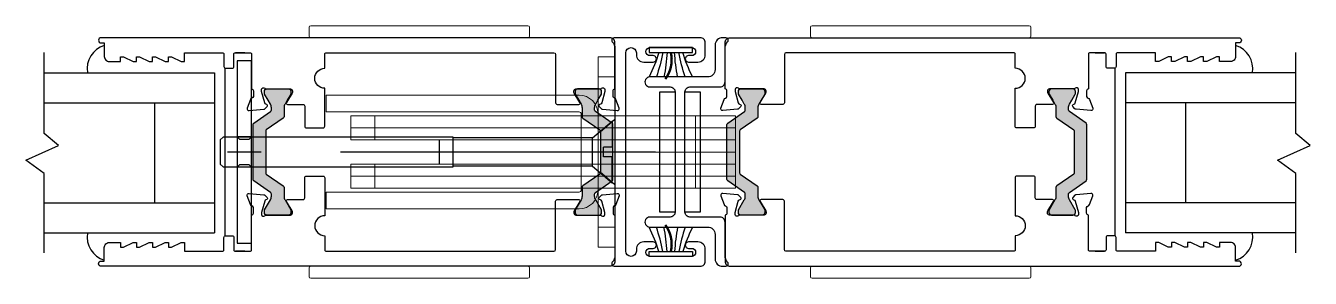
# Model space of a CAD drawing. Extents: x -26.6 to 43.3, y -2.7 to 27.6.
# Drawn here: x -14.56 to -6.55, y 18.73 to 20.3 of the extents above; entities that cross this region are included whole.
import ezdxf

# ---------------------------------------------------------------- set-up
doc = ezdxf.new("R2010")
doc.units = 0
doc.header["$LTSCALE"] = 0.25
doc.header["$MEASUREMENT"] = 0
doc.layers.get('0').update_dxf_attribs({"linetype": 'CONTINUOUS'})
for name, color, linetype in [('GLASS-VINYL', 7, 'CONTINUOUS'), ('Hardware', 7, 'CONTINUOUS'), ('SEAL', 7, 'CONTINUOUS'), ('TRACK', 7, 'CONTINUOUS'), ('VENT', 5, 'CONTINUOUS')]:
    doc.layers.add(name, color=color, linetype=linetype)
doc.styles.get("Standard").update_dxf_attribs({"font": 'simplex.shx'})

# ---------------------------------------------------------------- blocks, each defined once
blk = doc.blocks.new('*U109')
for centre, radius, start, end in [((-0.3033, 1.135), 1.112, 287.4409, 295.93254), ((-0.1898, 1.1882), 1.1598, 280.92561, 288.7507), ((-0.0309, 1.1236), 1.1018, 273.17092, 281.19691), ((-0.0309, -1.1236), 1.1018, 78.80309, 86.82908), ((-0.1898, -1.1882), 1.1598, 71.2493, 79.07439), ((-0.3033, -1.135), 1.112, 64.06746, 72.5591)]:
    blk.add_arc(centre, radius, start, end)
at = {"layer": 'SEAL'}
blk.add_lwpolyline([(0, -0.135), (0, 0.135), (0.03, 0.135), (0.03, -0.135)], close=True, dxfattribs=at)
at = {"layer": 'SEAL', "const_width": 0.015}
blk.add_lwpolyline([(0.03, 0, 0.219791), (0.1961, 0.0342)], format="xyb", dxfattribs=at)
at = {"flags": 9}
for tag, p in [('FLEETWOOD_PART_#', (-0.0006, -0.2487)), ('MANUFACTURER_PART_#', (0, -0.1988))]:
    blk.add_attdef(tag, p, '', height=0.0312, dxfattribs=at)
blk = doc.blocks.new('Yoke Strike Plate')
for points in [[(-0.094, -0.375), (-0.094, 0.375), (0, 0.375), (0, -0.375)], [(0.062, -0.375), (0.062, 0.375), (0.156, 0.375), (0.156, -0.375)]]:
    blk.add_lwpolyline(points, close=True)
blk = doc.blocks.new('3070CR-Archetype-Narrow-Latch_Meeting-Stiles')
h = blk.add_hatch(color=7)
h.dxf.hatch_style = 1
h.paths.add_polyline_path([(-2.6006, 0.1698, -0.244698), (-2.5956, 0.1795), (-2.4915, 0.2524, 0.244698), (-2.4865, 0.2621), (-2.4865, 0.2758, 0.131652), (-2.4928, 0.2994), (-2.5063, 0.3228), (-2.5287, 0.3615, -0.131652), (-2.5298, 0.3657), (-2.5298, 0.378, -0.414214), (-2.514, 0.3937), (-2.3802, 0.3937, -0.414214), (-2.3644, 0.378), (-2.3644, 0.3657, -0.131652), (-2.3655, 0.3615), (-2.3879, 0.3228), (-2.4014, 0.2994, 0.131652), (-2.4077, 0.2758), (-2.4077, 0.2211, -0.244698), (-2.4128, 0.2114), (-2.5185, 0.1373, 0.244698), (-2.5219, 0.1309), (-2.5219, -0.1309, 0.244698), (-2.5185, -0.1373), (-2.4128, -0.2114, -0.244698), (-2.4077, -0.2211), (-2.4077, -0.2758, 0.131652), (-2.4014, -0.2994), (-2.3655, -0.3615, -0.131652), (-2.3644, -0.3657), (-2.3644, -0.378, -0.414214), (-2.3802, -0.3937), (-2.514, -0.3937, -0.414214), (-2.5298, -0.378), (-2.5298, -0.3657, -0.131652), (-2.5287, -0.3615), (-2.4928, -0.2994, 0.131652), (-2.4865, -0.2758), (-2.4865, -0.2621, 0.13774), (-2.4882, -0.2559, 0.103471), (-2.4915, -0.2524), (-2.5956, -0.1795, -0.244698), (-2.6006, -0.1698)])
h = blk.add_hatch(color=7)
h.dxf.hatch_style = 1
h.paths.add_polyline_path([(-0.4344, 0.1309, 0.244698), (-0.4378, 0.1373), (-0.5435, 0.2114, -0.244698), (-0.5486, 0.2211), (-0.5486, 0.2758, 0.131652), (-0.5549, 0.2994), (-0.5684, 0.3228), (-0.5908, 0.3615, -0.131652), (-0.5919, 0.3657), (-0.5919, 0.378, -0.414214), (-0.5761, 0.3937), (-0.4423, 0.3937, -0.414214), (-0.4265, 0.378), (-0.4265, 0.3657, -0.131652), (-0.4276, 0.3615), (-0.45, 0.3228), (-0.4635, 0.2994, 0.131652), (-0.4698, 0.2758), (-0.4698, 0.2621, 0.244698), (-0.4648, 0.2524), (-0.3607, 0.1795, -0.244698), (-0.3557, 0.1698), (-0.3557, -0.1698, -0.244698), (-0.3607, -0.1795), (-0.4648, -0.2524, 0.103471), (-0.4681, -0.2559, 0.13774), (-0.4698, -0.2621), (-0.4698, -0.2758, 0.131652), (-0.4635, -0.2994), (-0.4276, -0.3615, -0.131652), (-0.4265, -0.3657), (-0.4265, -0.378, -0.414214), (-0.4423, -0.3937), (-0.5761, -0.3937, -0.414214), (-0.5919, -0.378), (-0.5919, -0.3657, -0.137872), (-0.5907, -0.3614), (-0.5906, -0.3613), (-0.5549, -0.2994, 0.131652), (-0.5486, -0.2758), (-0.5486, -0.2211, -0.244698), (-0.5435, -0.2114), (-0.4378, -0.1373, 0.244698), (-0.4344, -0.1309)])
h = blk.add_hatch(color=7)
h.dxf.hatch_style = 1
h.paths.add_polyline_path([(0.4344, 0.1309, -0.244698), (0.4378, 0.1373), (0.5435, 0.2114, 0.244698), (0.5486, 0.2211), (0.5486, 0.2758, -0.131652), (0.5549, 0.2994), (0.5684, 0.3228), (0.5908, 0.3615, 0.131652), (0.5919, 0.3657), (0.5919, 0.378, 0.414214), (0.5761, 0.3937), (0.4423, 0.3937, 0.414214), (0.4265, 0.378), (0.4265, 0.3657, 0.131652), (0.4276, 0.3615), (0.45, 0.3228), (0.4635, 0.2994, -0.131652), (0.4698, 0.2758), (0.4698, 0.2621, -0.244698), (0.4648, 0.2524), (0.3607, 0.1795, 0.244698), (0.3557, 0.1698), (0.3557, -0.1698, 0.244698), (0.3607, -0.1795), (0.4648, -0.2524, -0.103471), (0.4681, -0.2559, -0.13774), (0.4698, -0.2621), (0.4698, -0.2758, -0.131652), (0.4635, -0.2994), (0.4276, -0.3615, 0.131652), (0.4265, -0.3657), (0.4265, -0.378, 0.414214), (0.4423, -0.3937), (0.5761, -0.3937, 0.414214), (0.5919, -0.378), (0.5919, -0.3657, 0.137872), (0.5907, -0.3614), (0.5906, -0.3613), (0.5549, -0.2994, -0.131652), (0.5486, -0.2758), (0.5486, -0.2211, 0.244698), (0.5435, -0.2114), (0.4378, -0.1373, -0.244698), (0.4344, -0.1309)])
h = blk.add_hatch(color=7)
h.dxf.hatch_style = 1
h.paths.add_polyline_path([(2.6006, 0.1698, 0.244698), (2.5956, 0.1795), (2.4915, 0.2524, -0.244698), (2.4865, 0.2621), (2.4865, 0.2758, -0.131652), (2.4928, 0.2994), (2.5063, 0.3228), (2.5287, 0.3615, 0.131652), (2.5298, 0.3657), (2.5298, 0.378, 0.414214), (2.514, 0.3937), (2.3802, 0.3937, 0.414214), (2.3644, 0.378), (2.3644, 0.3657, 0.131652), (2.3655, 0.3615), (2.3879, 0.3228), (2.4014, 0.2994, -0.131652), (2.4077, 0.2758), (2.4077, 0.2211, 0.244698), (2.4128, 0.2114), (2.5185, 0.1373, -0.244698), (2.5219, 0.1309), (2.5219, -0.1309, -0.244698), (2.5185, -0.1373), (2.4128, -0.2114, 0.244698), (2.4077, -0.2211), (2.4077, -0.2758, -0.131652), (2.4014, -0.2994), (2.3655, -0.3615, 0.131652), (2.3644, -0.3657), (2.3644, -0.378, 0.414214), (2.3802, -0.3937), (2.514, -0.3937, 0.414214), (2.5298, -0.378), (2.5298, -0.3657, 0.131652), (2.5287, -0.3615), (2.4928, -0.2994, -0.131652), (2.4865, -0.2758), (2.4865, -0.2621, -0.13774), (2.4882, -0.2559, -0.103471), (2.4915, -0.2524), (2.5956, -0.1795, 0.244698), (2.6006, -0.1698)])
at = {"color": 7, "linetype": 'Continuous', "lineweight": 15}
for p, q in [((-2.2513, 0.778), (-2.2513, 0.723)), ((-2.2413, 0.788), (-2.1262, 0.788)), ((-2.1262, 0.788), (-1.0012, 0.788)), ((-1.0012, 0.788), (-0.8863, 0.788)), ((-0.8763, 0.778), (-0.8763, 0.723)), ((0.8763, 0.778), (0.8763, 0.723)), ((1.0012, 0.788), (0.8862, 0.788)), ((2.1262, 0.788), (1.0012, 0.788)), ((2.2412, 0.788), (2.1262, 0.788)), ((2.2513, 0.778), (2.2513, 0.723)), ((-0.3438, 0.5938), (-0.4488, 0.5938)), ((-0.4488, 0.5938), (-0.4488, 0.4688)), ((-0.3438, 0.4688), (-0.3438, 0.5938)), ((-0.4488, 0.4688), (-0.3438, 0.4688)), ((-0.4488, -0.4688), (-0.4488, 0.4688)), ((-0.3438, -0.4688), (-0.3438, 0.4688)), ((-2.1438, 0.25), (-2.1438, 0.355)), ((-2.1438, 0.355), (-0.5673, 0.355)), ((-0.5672, 0.25), (-2.1438, 0.25)), ((-2.1297, 0.25), (-1.7298, 0.25)), ((-1.9918, 0.225), (-1.9918, 0.075)), ((0.4082, 0.225), (-1.9918, 0.225)), ((-1.8418, 0.225), (-1.8418, 0.075)), ((-0.5538, -0.2365), (-0.5538, 0.2365)), ((0.1587, -0.225), (0.1587, 0.225)), ((0.4082, 0.225), (0.4082, -0.225)), ((-1.9918, 0.15), (0.4082, 0.15)), ((-1.9918, 0.075), (0.4082, 0.075)), ((-1.9918, -0.075), (-1.9918, -0.225)), ((0.4082, -0.075), (-1.9918, -0.075)), ((-1.8418, -0.075), (-1.8418, -0.225)), ((-1.4397, 0), (0.4082, 0)), ((0.4082, -0.15), (-1.9918, -0.15)), ((-1.9918, -0.225), (0.4082, -0.225)), ((-2.1438, -0.25), (-0.5672, -0.25)), ((-2.1438, -0.25), (-2.1438, -0.355)), ((-2.1297, -0.25), (-1.7298, -0.25)), ((-0.5673, -0.355), (-2.1438, -0.355)), ((-0.3438, -0.4688), (-0.4488, -0.4688)), ((-0.4488, -0.4688), (-0.4488, -0.5937)), ((-0.3438, -0.5937), (-0.3438, -0.4688)), ((-0.4488, -0.5937), (-0.3438, -0.5937)), ((-2.2513, -0.778), (-2.2513, -0.723)), ((-2.2413, -0.788), (-2.1262, -0.788)), ((-2.1262, -0.788), (-1.0012, -0.788)), ((-1.0012, -0.788), (-0.8863, -0.788)), ((-0.8763, -0.778), (-0.8763, -0.723)), ((0.8763, -0.778), (0.8763, -0.723)), ((1.0012, -0.788), (0.8862, -0.788)), ((2.1262, -0.788), (1.0012, -0.788)), ((2.2412, -0.788), (2.1262, -0.788)), ((2.2513, -0.778), (2.2513, -0.723))]:
    blk.add_line(p, q, dxfattribs=at)
at = {"color": 7}
for p, q in [((-0.4828, 0.0887), (-0.3613, 0.1925)), ((-0.3613, 0.1925), (-0.3613, 0.03)), ((-0.4828, 0.0887), (-1.352, 0.0887)), ((-0.4828, -0.0887), (-0.4828, 0.0887)), ((-1.4397, 0.075), (-1.4397, -0.075)), ((-0.4143, -0.03), (-0.4143, 0.03)), ((-0.3613, 0.03), (-0.4143, 0.03)), ((-0.0893, 0), (-2.0552, 0)), ((-0.3613, -0.03), (-0.4143, -0.03)), ((-0.3613, -0.1925), (-0.3613, -0.03)), ((-0.4828, -0.0887), (-1.352, -0.0887)), ((-0.4828, -0.0887), (-0.3613, -0.1925))]:
    blk.add_line(p, q, dxfattribs=at)
at = {"color": 7, "ltscale": 0.5}
for p, q in [((-0.4364, 0.125), (-0.3438, 0.2055)), ((-2.6108, 0.095), (-2.7008, 0.095)), ((-2.6858, 0.08), (-2.7008, 0.095)), ((-2.6258, 0.08), (-2.6108, 0.095)), ((-2.6858, 0.08), (-2.6258, 0.08)), ((-2.7008, -0.095), (-2.6858, -0.08)), ((-2.6258, -0.08), (-2.6858, -0.08)), ((-2.6108, -0.095), (-2.6258, -0.08)), ((-2.6108, -0.095), (-2.7008, -0.095)), ((-0.3438, -0.2055), (-0.4364, -0.125))]:
    blk.add_line(p, q, dxfattribs=at)
at = {"color": 7, "ltscale": 0.3}
blk.add_line((-2.5508, 0), (-2.7608, 0), dxfattribs=at)
at = {"color": 5}
blk.add_lwpolyline([(-0.1248, 0.651), (0.1352, 0.651, -1), (0.1352, 0.601), (0.1153, 0.601, 1.000009), (0.1153, 0.561), (0.1742, 0.561, 0.414214), (0.2202, 0.607), (0.2202, 0.682, 0.414214), (0.1892, 0.713), (-0.3488, 0.713, 0.650938), (-0.3599, 0.6879, -0.186452), (-0.3438, 0.6462), (-0.3438, 0), (-0.3438, -0.6462, -0.186452), (-0.3599, -0.6879, 0.650938), (-0.3488, -0.713), (0.1892, -0.713, 0.414214), (0.2202, -0.682), (0.2202, -0.607, 0.414214), (0.1742, -0.561), (0.1153, -0.561, 1.000009), (0.1153, -0.601), (0.1352, -0.601, -1), (0.1352, -0.651), (-0.1248, -0.651, -1), (-0.1248, -0.601), (-0.1048, -0.601, 1.000009), (-0.1048, -0.561), (-0.1638, -0.561, 0.414214), (-0.2098, -0.607), (-0.2098, -0.618, -1), (-0.2758, -0.618), (-0.2758, 0.618, -1), (-0.2098, 0.618), (-0.2098, 0.607, 0.414214), (-0.1638, 0.561), (-0.1048, 0.561, 1.000009), (-0.1048, 0.601), (-0.1248, 0.601, -1), (-0.1248, 0.651)], format="xyb", dxfattribs=at)
blk.add_lwpolyline([(-0.1252, -0.468), (0.2357, -0.468, -0.414214), (0.2817, -0.514), (0.2817, -0.667, 0.414214), (0.3277, -0.713), (0.3488, -0.713, 0.650938), (0.3599, -0.6879, -0.186452), (0.3437, -0.6462), (0.3437, -0.437, 0.414214), (0.3127, -0.406), (0.1247, -0.406, -0.414214), (0.0937, -0.375), (0.0937, 0.375, -0.414214), (0.1247, 0.406), (0.3127, 0.406, 0.414214), (0.3437, 0.437), (0.3437, 0.6462, -0.186452), (0.3599, 0.6879, 0.650938), (0.3488, 0.713), (0.3277, 0.713, 0.414214), (0.2817, 0.667), (0.2817, 0.514, -0.414214), (0.2357, 0.468), (-0.1252, 0.468, 1.000007), (-0.1252, 0.406), (0.0007, 0.406, -0.414214), (0.0317, 0.375), (0.0317, -0.375, -0.414214), (0.0007, -0.406), (-0.1252, -0.406, 1.000007)], format="xyb", close=True, dxfattribs=at)
at = {"color": 7}
for points in [[(-2.6108, 0.568), (-2.7008, 0.568), (-2.7008, -0.568), (-2.6108, -0.568)], [(-2.7876, -0.093), (-1.352, -0.093), (-1.352, 0.0931), (-2.7876, 0.0931), (-2.8054, 0.0752), (-2.8054, -0.0752)]]:
    blk.add_lwpolyline(points, close=True, dxfattribs=at)
at = {"color": 7, "lineweight": 30}
for points in [[(-2.5219, 0.1309), (-2.5219, -0.1309, 0.244698), (-2.5185, -0.1373), (-2.4128, -0.2114, -0.244698), (-2.4077, -0.2211), (-2.4077, -0.2758, 0.131652), (-2.4014, -0.2994), (-2.3655, -0.3615, -0.131652), (-2.3644, -0.3657), (-2.3644, -0.378, -0.414214), (-2.3802, -0.3937), (-2.514, -0.3937, -0.414214), (-2.5298, -0.378), (-2.5298, -0.3657, -0.131652), (-2.5287, -0.3615), (-2.4928, -0.2994, 0.131652), (-2.4865, -0.2758), (-2.4865, -0.2621, 0.13774), (-2.4882, -0.2559, 0.103471), (-2.4915, -0.2524), (-2.5956, -0.1795, -0.244698), (-2.6006, -0.1698), (-2.6006, 0.1698, -0.244698), (-2.5956, 0.1795), (-2.4915, 0.2524, 0.244698), (-2.4865, 0.2621), (-2.4865, 0.2758, 0.131652), (-2.4928, 0.2994), (-2.5063, 0.3228), (-2.5287, 0.3615, -0.131652), (-2.5298, 0.3657), (-2.5298, 0.378, -0.414214), (-2.514, 0.3937), (-2.3802, 0.3937, -0.414214), (-2.3644, 0.378), (-2.3644, 0.3657, -0.131652), (-2.3655, 0.3615), (-2.3879, 0.3228), (-2.4014, 0.2994, 0.131652), (-2.4077, 0.2758), (-2.4077, 0.2211, -0.244698), (-2.4128, 0.2114), (-2.5185, 0.1373, 0.244698)], [(-0.4344, 0.1309), (-0.4344, -0.1309, -0.244698), (-0.4378, -0.1373), (-0.5435, -0.2114, 0.244698), (-0.5486, -0.2211), (-0.5486, -0.2758, -0.131652), (-0.5549, -0.2994), (-0.5908, -0.3615, 0.131652), (-0.5919, -0.3657), (-0.5919, -0.378, 0.414214), (-0.5761, -0.3937), (-0.4423, -0.3937, 0.414214), (-0.4265, -0.378), (-0.4265, -0.3657, 0.131652), (-0.4276, -0.3615), (-0.4635, -0.2994, -0.131652), (-0.4698, -0.2758), (-0.4698, -0.2621, -0.13774), (-0.4681, -0.2559, -0.103471), (-0.4648, -0.2524), (-0.3607, -0.1795, 0.244698), (-0.3557, -0.1698), (-0.3557, 0.1698, 0.244698), (-0.3607, 0.1795), (-0.4648, 0.2524, -0.244698), (-0.4698, 0.2621), (-0.4698, 0.2758, -0.131652), (-0.4635, 0.2994), (-0.45, 0.3228), (-0.4276, 0.3615, 0.131652), (-0.4265, 0.3657), (-0.4265, 0.378, 0.414214), (-0.4423, 0.3937), (-0.5761, 0.3937, 0.414214), (-0.5919, 0.378), (-0.5919, 0.3657, 0.131652), (-0.5908, 0.3615), (-0.5684, 0.3228), (-0.5549, 0.2994, -0.131652), (-0.5486, 0.2758), (-0.5486, 0.2211, 0.244698), (-0.5435, 0.2114), (-0.4378, 0.1373, -0.244698)], [(0.4344, 0.1309), (0.4344, -0.1309, 0.244698), (0.4378, -0.1373), (0.5435, -0.2114, -0.244698), (0.5486, -0.2211), (0.5486, -0.2758, 0.131652), (0.5549, -0.2994), (0.5908, -0.3615, -0.131652), (0.5919, -0.3657), (0.5919, -0.378, -0.414214), (0.5761, -0.3937), (0.4423, -0.3937, -0.414214), (0.4265, -0.378), (0.4265, -0.3657, -0.131652), (0.4276, -0.3615), (0.4635, -0.2994, 0.131652), (0.4698, -0.2758), (0.4698, -0.2621, 0.13774), (0.4681, -0.2559, 0.103471), (0.4648, -0.2524), (0.3607, -0.1795, -0.244698), (0.3557, -0.1698), (0.3557, 0.1698, -0.244698), (0.3607, 0.1795), (0.4648, 0.2524, 0.244698), (0.4698, 0.2621), (0.4698, 0.2758, 0.131652), (0.4635, 0.2994), (0.45, 0.3228), (0.4276, 0.3615, -0.131652), (0.4265, 0.3657), (0.4265, 0.378, -0.414214), (0.4423, 0.3937), (0.5761, 0.3937, -0.414214), (0.5919, 0.378), (0.5919, 0.3657, -0.131652), (0.5908, 0.3615), (0.5684, 0.3228), (0.5549, 0.2994, 0.131652), (0.5486, 0.2758), (0.5486, 0.2211, -0.244698), (0.5435, 0.2114), (0.4378, 0.1373, 0.244698)], [(2.5219, 0.1309), (2.5219, -0.1309, -0.244698), (2.5185, -0.1373), (2.4128, -0.2114, 0.244698), (2.4077, -0.2211), (2.4077, -0.2758, -0.131652), (2.4014, -0.2994), (2.3655, -0.3615, 0.131652), (2.3644, -0.3657), (2.3644, -0.378, 0.414214), (2.3802, -0.3937), (2.514, -0.3937, 0.414214), (2.5298, -0.378), (2.5298, -0.3657, 0.131652), (2.5287, -0.3615), (2.4928, -0.2994, -0.131652), (2.4865, -0.2758), (2.4865, -0.2621, -0.13774), (2.4882, -0.2559, -0.103471), (2.4915, -0.2524), (2.5956, -0.1795, 0.244698), (2.6006, -0.1698), (2.6006, 0.1698, 0.244698), (2.5956, 0.1795), (2.4915, 0.2524, -0.244698), (2.4865, 0.2621), (2.4865, 0.2758, -0.131652), (2.4928, 0.2994), (2.5063, 0.3228), (2.5287, 0.3615, 0.131652), (2.5298, 0.3657), (2.5298, 0.378, 0.414214), (2.514, 0.3937), (2.3802, 0.3937, 0.414214), (2.3644, 0.378), (2.3644, 0.3657, 0.131652), (2.3655, 0.3615), (2.3879, 0.3228), (2.4014, 0.2994, -0.131652), (2.4077, 0.2758), (2.4077, 0.2211, 0.244698), (2.4128, 0.2114), (2.5185, 0.1373, -0.244698)]]:
    blk.add_lwpolyline(points, format="xyb", close=True, dxfattribs=at)
at = {"color": 7, "linetype": 'Continuous', "lineweight": 15}
for centre, radius, start, end in [((-2.2413, 0.778), 0.01, 90, 180), ((-2.2413, 0.723), 0.01, 180, 270), ((-0.8863, 0.778), 0.01, 0, 90), ((-0.8863, 0.723), 0.01, 270, 0), ((0.8862, 0.778), 0.01, 90, 180), ((0.8862, 0.723), 0.01, 180, 270), ((2.2412, 0.778), 0.01, 0, 90), ((2.2412, 0.723), 0.01, 270, 0), ((-0.5673, 0.2365), 0.1185, 360, 90), ((-0.5673, 0.2365), 0.0135, 360, 90), ((-0.5673, -0.2365), 0.1185, 270, 360), ((-0.5673, -0.2365), 0.0135, 270, 360), ((-2.2413, -0.723), 0.01, 90, 180), ((-0.8863, -0.723), 0.01, 360, 90), ((0.8862, -0.723), 0.01, 90, 180), ((2.2412, -0.723), 0.01, 0, 90), ((-2.2413, -0.778), 0.01, 180, 270), ((-0.8863, -0.778), 0.01, 270, 360), ((0.8862, -0.778), 0.01, 180, 270), ((2.2412, -0.778), 0.01, 270, 0)]:
    blk.add_arc(centre, radius, start, end, dxfattribs=at)
at = {"layer": 'VENT'}
for points in [[(-2.6532, 0.6197), (-2.7108, 0.6197), (-2.6207, 0.6197, -0.414214), (-2.6108, 0.6097), (-2.6108, 0.3937, -0.414214), (-2.5991, 0.3821), (-2.5991, 0.3472, -0.359508), (-2.6086, 0.3358, 0.263725), (-2.6173, 0.3284), (-2.6372, 0.2738), (-2.6372, 0.2737, 0.548619), (-2.6252, 0.2582), (-2.5336, 0.2662, 0.176327), (-2.5264, 0.2696), (-2.5123, 0.2836, 0.57735), (-2.5158, 0.2966), (-2.5202, 0.2978, -0.267949), (-2.5284, 0.306), (-2.5477, 0.3782, -0.065543), (-2.5481, 0.3812), (-2.5481, 0.3898, -0.6885), (-2.5278, 0.3976, 0.213422), (-2.5192, 0.3937), (-2.3667, 0.3937, -0.414214), (-2.3551, 0.3821), (-2.3551, 0.3735, -0.137872), (-2.3568, 0.3675), (-2.3927, 0.3087, 0.585524), (-2.3861, 0.2969), (-2.2886, 0.2969, -0.414214), (-2.2786, 0.2869), (-2.2786, 0.1602, 0.414214), (-2.2686, 0.1502), (-2.1636, 0.1502, 0.414214), (-2.1536, 0.1602), (-2.1536, 0.3972, -1), (-2.1536, 0.5222), (-2.1536, 0.6097, -0.414214), (-2.1436, 0.6197), (-0.7237, 0.6197, -0.406968), (-0.7137, 0.6093), (-0.7137, 0.3069, 0.414214), (-0.7037, 0.2969), (-0.5684, 0.2969, 0.585524), (-0.5618, 0.3087), (-0.5977, 0.3675, -0.137872), (-0.5994, 0.3735), (-0.5994, 0.3821, -0.414214), (-0.5878, 0.3937), (-0.4353, 0.3937, 0.213422), (-0.4267, 0.3976, -0.6885), (-0.4064, 0.3898), (-0.4064, 0.3812, -0.065543), (-0.4068, 0.3782), (-0.4261, 0.306, -0.267949), (-0.4343, 0.2978), (-0.4387, 0.2966, 0.57735), (-0.4422, 0.2836), (-0.4281, 0.2696, 0.176327), (-0.4209, 0.2662), (-0.3293, 0.2582, 0.548619), (-0.3173, 0.2737), (-0.3173, 0.2738), (-0.3372, 0.3284, 0.263725), (-0.3459, 0.3358, -0.359508), (-0.3554, 0.3472), (-0.3554, 0.3821, -0.414214), (-0.3438, 0.3937), (-0.3438, 0.6815, 0.414214), (-0.375, 0.7127), (-3.5488, 0.7127, 1), (-3.5488, 0.6807), (-3.5288, 0.6807), (-3.5288, 0.5957, 0.414214), (-3.4978, 0.5647), (-3.4287, 0.5647), (-3.4287, 0.5947), (-3.4088, 0.5947), (-3.3488, 0.5647), (-3.3287, 0.5647), (-3.3287, 0.5947), (-3.3087, 0.5947), (-3.2488, 0.5647), (-3.2288, 0.5647), (-3.2288, 0.5947), (-3.2088, 0.5947), (-3.1488, 0.5647), (-3.1288, 0.5647), (-3.1288, 0.5947), (-3.1087, 0.5947), (-3.0487, 0.5647), (-3.0288, 0.5647), (-3.0288, 0.6197), (-2.7927, 0.6197, -0.414214), (-2.7828, 0.6097), (-2.7828, 0.5327, 0.414214), (-2.7728, 0.5227), (-2.7308, 0.5227, 0.414214), (-2.7207, 0.5327), (-2.7207, 0.6097, -0.414214), (-2.7108, 0.6197)], [(2.6532, 0.6197), (2.7107, 0.6197), (2.6207, 0.6197, 0.414214), (2.6108, 0.6097), (2.6108, 0.3937, 0.414214), (2.5991, 0.3821), (2.5991, 0.3472, 0.359508), (2.6086, 0.3358, -0.263725), (2.6173, 0.3284), (2.6372, 0.2738), (2.6372, 0.2737, -0.548619), (2.6252, 0.2582), (2.5336, 0.2662, -0.176327), (2.5264, 0.2696), (2.5123, 0.2836, -0.57735), (2.5158, 0.2966), (2.5202, 0.2978, 0.267949), (2.5284, 0.306), (2.5477, 0.3782, 0.065543), (2.5481, 0.3812), (2.5481, 0.3898, 0.6885), (2.5278, 0.3976, -0.213422), (2.5192, 0.3937), (2.3667, 0.3937, 0.414214), (2.3551, 0.3821), (2.3551, 0.3735, 0.137872), (2.3568, 0.3675), (2.3927, 0.3087, -0.585524), (2.3861, 0.2969), (2.2886, 0.2969, 0.414214), (2.2786, 0.2869), (2.2786, 0.1602, -0.414214), (2.2686, 0.1502), (2.1636, 0.1502, -0.414214), (2.1536, 0.1602), (2.1536, 0.3972, 1), (2.1536, 0.5222), (2.1536, 0.6097, 0.414214), (2.1436, 0.6197), (0.7237, 0.6197, 0.406968), (0.7137, 0.6093), (0.7137, 0.3069, -0.414214), (0.7037, 0.2969), (0.5684, 0.2969, -0.585524), (0.5618, 0.3087), (0.5977, 0.3675, 0.137872), (0.5994, 0.3735), (0.5994, 0.3821, 0.414214), (0.5878, 0.3937), (0.4353, 0.3937, -0.213422), (0.4267, 0.3976, 0.6885), (0.4064, 0.3898), (0.4064, 0.3812, 0.065543), (0.4068, 0.3782), (0.4261, 0.306, 0.267949), (0.4343, 0.2978), (0.4387, 0.2966, -0.57735), (0.4422, 0.2836), (0.4281, 0.2696, -0.176327), (0.4209, 0.2662), (0.3293, 0.2582, -0.548619), (0.3173, 0.2737), (0.3173, 0.2738), (0.3372, 0.3284, -0.263725), (0.3459, 0.3358, 0.359508), (0.3554, 0.3472), (0.3554, 0.3821, 0.414214), (0.3437, 0.3937), (0.3437, 0.6815, -0.414214), (0.375, 0.7127), (3.5488, 0.7127, -1), (3.5488, 0.6807), (3.5288, 0.6807), (3.5288, 0.5957, -0.414214), (3.4978, 0.5647), (3.4287, 0.5647), (3.4287, 0.5947), (3.4088, 0.5947), (3.3488, 0.5647), (3.3287, 0.5647), (3.3287, 0.5947), (3.3087, 0.5947), (3.2488, 0.5647), (3.2287, 0.5647), (3.2287, 0.5947), (3.2088, 0.5947), (3.1488, 0.5647), (3.1288, 0.5647), (3.1288, 0.5947), (3.1087, 0.5947), (3.0487, 0.5647), (3.0288, 0.5647), (3.0288, 0.6197), (2.7927, 0.6197, 0.414214), (2.7827, 0.6097), (2.7827, 0.5327, -0.414214), (2.7728, 0.5227), (2.7308, 0.5227, -0.414214), (2.7207, 0.5327), (2.7207, 0.6097, 0.414214), (2.7107, 0.6197)], [(-2.6532, -0.6197), (-2.7108, -0.6197), (-2.6207, -0.6197, 0.414214), (-2.6108, -0.6097), (-2.6108, -0.3937, 0.414214), (-2.5991, -0.3821), (-2.5991, -0.3472, 0.359508), (-2.6086, -0.3358, -0.263725), (-2.6173, -0.3284), (-2.6372, -0.2738), (-2.6372, -0.2737, -0.548619), (-2.6252, -0.2582), (-2.5336, -0.2662, -0.176327), (-2.5264, -0.2696), (-2.5123, -0.2836, -0.57735), (-2.5158, -0.2966), (-2.5202, -0.2978, 0.267949), (-2.5284, -0.306), (-2.5477, -0.3782, 0.065543), (-2.5481, -0.3812), (-2.5481, -0.3898, 0.6885), (-2.5278, -0.3976, -0.213422), (-2.5192, -0.3937), (-2.3667, -0.3937, 0.414214), (-2.3551, -0.3821), (-2.3551, -0.3735, 0.137872), (-2.3568, -0.3675), (-2.3927, -0.3087, -0.585524), (-2.3861, -0.2969), (-2.2886, -0.2969, 0.414214), (-2.2786, -0.2869), (-2.2786, -0.1602, -0.414214), (-2.2686, -0.1502), (-2.1636, -0.1502, -0.414214), (-2.1536, -0.1602), (-2.1536, -0.3972, 1), (-2.1536, -0.5222), (-2.1536, -0.6097, 0.414214), (-2.1436, -0.6197), (-0.7237, -0.6197, 0.406968), (-0.7137, -0.6093), (-0.7137, -0.3069, -0.414214), (-0.7037, -0.2969), (-0.5684, -0.2969, -0.585524), (-0.5618, -0.3087), (-0.5977, -0.3675, 0.137872), (-0.5994, -0.3735), (-0.5994, -0.3821, 0.414214), (-0.5878, -0.3937), (-0.4353, -0.3937, -0.213422), (-0.4267, -0.3976, 0.6885), (-0.4064, -0.3898), (-0.4064, -0.3812, 0.065543), (-0.4068, -0.3782), (-0.4261, -0.306, 0.267949), (-0.4343, -0.2978), (-0.4387, -0.2966, -0.57735), (-0.4422, -0.2836), (-0.4281, -0.2696, -0.176327), (-0.4209, -0.2662), (-0.3293, -0.2582, -0.548619), (-0.3173, -0.2737), (-0.3173, -0.2738), (-0.3372, -0.3284, -0.263725), (-0.3459, -0.3358, 0.359508), (-0.3554, -0.3472), (-0.3554, -0.3821, 0.414214), (-0.3438, -0.3937), (-0.3438, -0.6815, -0.414214), (-0.375, -0.7127), (-3.5488, -0.7127, -1), (-3.5488, -0.6807), (-3.5288, -0.6807), (-3.5288, -0.5957, -0.414214), (-3.4978, -0.5647), (-3.4287, -0.5647), (-3.4287, -0.5947), (-3.4088, -0.5947), (-3.3488, -0.5647), (-3.3287, -0.5647), (-3.3287, -0.5947), (-3.3087, -0.5947), (-3.2488, -0.5647), (-3.2288, -0.5647), (-3.2288, -0.5947), (-3.2088, -0.5947), (-3.1488, -0.5647), (-3.1288, -0.5647), (-3.1288, -0.5947), (-3.1087, -0.5947), (-3.0487, -0.5647), (-3.0288, -0.5647), (-3.0288, -0.6197), (-2.7927, -0.6197, 0.414214), (-2.7828, -0.6097), (-2.7828, -0.5327, -0.414214), (-2.7728, -0.5227), (-2.7308, -0.5227, -0.414214), (-2.7207, -0.5327), (-2.7207, -0.6097, 0.414214), (-2.7108, -0.6197)], [(2.6532, -0.6197), (2.7107, -0.6197), (2.6207, -0.6197, -0.414214), (2.6108, -0.6097), (2.6108, -0.3937, -0.414214), (2.5991, -0.3821), (2.5991, -0.3472, -0.359508), (2.6086, -0.3358, 0.263725), (2.6173, -0.3284), (2.6372, -0.2738), (2.6372, -0.2737, 0.548619), (2.6252, -0.2582), (2.5336, -0.2662, 0.176327), (2.5264, -0.2696), (2.5123, -0.2836, 0.57735), (2.5158, -0.2966), (2.5202, -0.2978, -0.267949), (2.5284, -0.306), (2.5477, -0.3782, -0.065543), (2.5481, -0.3812), (2.5481, -0.3898, -0.6885), (2.5278, -0.3976, 0.213422), (2.5192, -0.3937), (2.3667, -0.3937, -0.414214), (2.3551, -0.3821), (2.3551, -0.3735, -0.137872), (2.3568, -0.3675), (2.3927, -0.3087, 0.585524), (2.3861, -0.2969), (2.2886, -0.2969, -0.414214), (2.2786, -0.2869), (2.2786, -0.1602, 0.414214), (2.2686, -0.1502), (2.1636, -0.1502, 0.414214), (2.1536, -0.1602), (2.1536, -0.3972, -1), (2.1536, -0.5222), (2.1536, -0.6097, -0.414214), (2.1436, -0.6197), (0.7237, -0.6197, -0.406968), (0.7137, -0.6093), (0.7137, -0.3069, 0.414214), (0.7037, -0.2969), (0.5684, -0.2969, 0.585524), (0.5618, -0.3087), (0.5977, -0.3675, -0.137872), (0.5994, -0.3735), (0.5994, -0.3821, -0.414214), (0.5878, -0.3937), (0.4353, -0.3937, 0.213422), (0.4267, -0.3976, -0.6885), (0.4064, -0.3898), (0.4064, -0.3812, -0.065543), (0.4068, -0.3782), (0.4261, -0.306, -0.267949), (0.4343, -0.2978), (0.4387, -0.2966, 0.57735), (0.4422, -0.2836), (0.4281, -0.2696, 0.176327), (0.4209, -0.2662), (0.3293, -0.2582, 0.548619), (0.3173, -0.2737), (0.3173, -0.2738), (0.3372, -0.3284, 0.263725), (0.3459, -0.3358, -0.359508), (0.3554, -0.3472), (0.3554, -0.3821, -0.414214), (0.3437, -0.3937), (0.3437, -0.6815, 0.414214), (0.375, -0.7127), (3.5488, -0.7127, 1), (3.5488, -0.6807), (3.5288, -0.6807), (3.5288, -0.5957, 0.414214), (3.4978, -0.5647), (3.4287, -0.5647), (3.4287, -0.5947), (3.4088, -0.5947), (3.3488, -0.5647), (3.3287, -0.5647), (3.3287, -0.5947), (3.3087, -0.5947), (3.2488, -0.5647), (3.2287, -0.5647), (3.2287, -0.5947), (3.2088, -0.5947), (3.1488, -0.5647), (3.1288, -0.5647), (3.1288, -0.5947), (3.1087, -0.5947), (3.0487, -0.5647), (3.0288, -0.5647), (3.0288, -0.6197), (2.7927, -0.6197, -0.414214), (2.7827, -0.6097), (2.7827, -0.5327, 0.414214), (2.7728, -0.5227), (2.7308, -0.5227, 0.414214), (2.7207, -0.5327), (2.7207, -0.6097, -0.414214), (2.7107, -0.6197)]]:
    blk.add_lwpolyline(points, format="xyb", dxfattribs=at)
at = {"layer": 'Hardware'}
blk.add_blockref('Yoke Strike Plate', (0.0317, 0), dxfattribs=at)
at = {"layer": 'SEAL', "xscale": -1, "rotation": 90}
blk.add_blockref('*U109', (0.0052, 0.651), dxfattribs=at)
at = {"layer": 'SEAL', "rotation": 90}
blk.add_blockref('*U109', (0.0052, -0.651), dxfattribs=at)

msp = doc.modelspace()

# ---------------------------------------------------------------- linework, layer by layer
at = {"layer": 'GLASS-VINYL'}
for p, q in [((-13.3171, 20.0396), (-13.3171, 18.993)), ((-7.7646, 20.0396), (-7.7646, 18.993)), ((-14.4458, 20.0112), (-13.3821, 20.0112)), ((-13.3821, 20.0112), (-13.3821, 19.0112)), ((-7.6996, 20.0112), (-7.6996, 19.0112)), ((-6.6358, 20.0112), (-7.6996, 20.0112)), ((-14.4458, 19.8237), (-13.3821, 19.8237)), ((-13.7571, 19.8237), (-13.7571, 19.1987)), ((-6.6358, 19.8237), (-7.6996, 19.8237)), ((-7.3246, 19.8237), (-7.3246, 19.1987)), ((-14.4458, 19.1987), (-13.3821, 19.1987)), ((-6.6358, 19.1987), (-7.6996, 19.1987)), ((-14.4458, 19.0112), (-13.3821, 19.0112)), ((-6.6358, 19.0112), (-7.6996, 19.0112))]:
    msp.add_line(p, q, dxfattribs=at)
for points in [[(-14.4458, 18.8862), (-14.4458, 19.3812), (-14.5601, 19.4655), (-14.3562, 19.5569), (-14.4458, 19.6312), (-14.4458, 20.1362)], [(-6.6358, 18.8862), (-6.6358, 19.3812), (-6.75, 19.4655), (-6.5462, 19.5569), (-6.6358, 19.6312), (-6.6358, 20.1362)]]:
    msp.add_lwpolyline(points, dxfattribs=at)
for centre, start, end in [((-14.024, 20.0357), 107.35423, 189.24028), ((-7.0576, 20.0357), 350.75972, 72.64577), ((-14.024, 18.9867), 170.75972, 252.64577), ((-7.0576, 18.9867), 287.35423, 9.24028)]:
    msp.add_arc(centre, 0.1528, start, end, dxfattribs=at)

# ---------------------------------------------------------------- block references
at = {"layer": 'TRACK'}
msp.add_blockref('3070CR-Archetype-Narrow-Latch_Meeting-Stiles', (-10.5408, 19.5163), dxfattribs=at)

doc.saveas('drawing.dxf')
